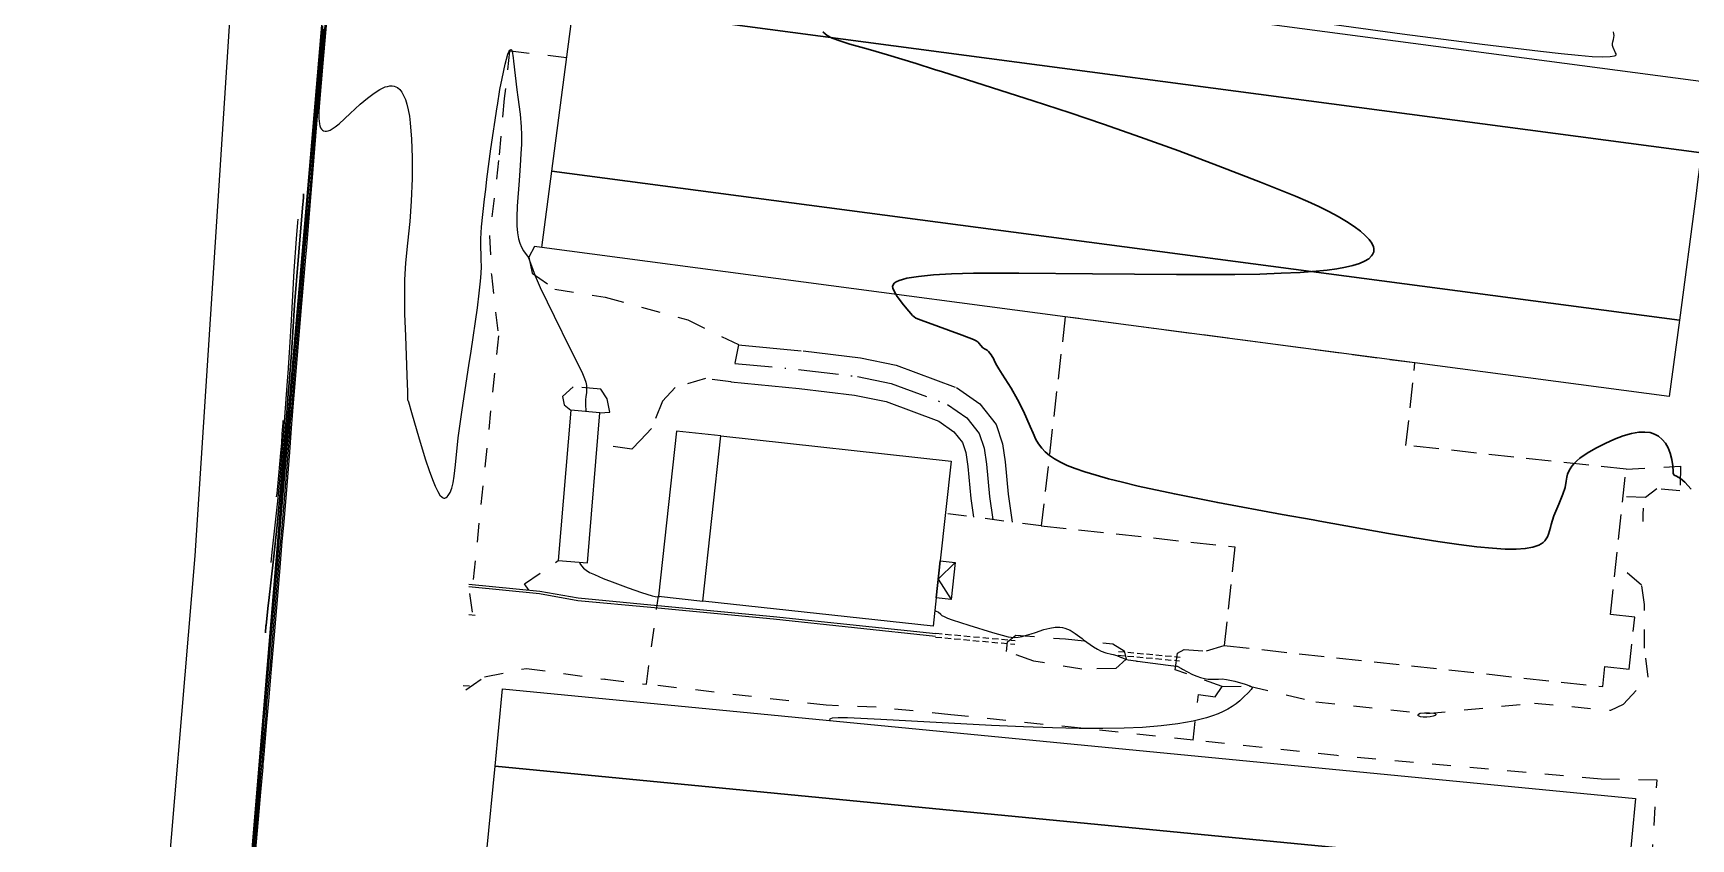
# Model space of a CAD drawing. Header units: metres. Extents: x 1233805 to 1234355, y 654698 to 655114.
# Drawn here: x 1233805.4 to 1233937.4, y 654830.4 to 654894.5 of the extents above; entities that cross this region are included whole.
import ezdxf

# ---------------------------------------------------------------- set-up
doc = ezdxf.new("R2010")
doc.units = ezdxf.units.M
for name, pattern in [('DASHED', [0.75, 0.5, -0.25]), ('ИИDash_15_15', [3, 1.5, -1.5]), ('ИИDash_20_10', [3, 2, -1]), ('ИИDash_50_20', [7, 5, -2]), ('ИИDashDot_30_20', [5, 3, -1, 0, -1])]:
    doc.linetypes.add(name, pattern=pattern)
for name, color, linetype, lineweight in [('ИИ_ГИДРОГРАФИЯ', 3, 'Continuous', 25), ('ИИ_ГОРИЗОНТАЛИ_ОСН', 32, 'Continuous', 25), ('ИИ_ГОРИЗОНТАЛИ_УТОЛЩ', 32, 'Continuous', 30), ('ИИ_ДОРОГИ_АД', 7, 'Continuous', 25), ('ИИ_ДОРОГИ_АД_ОСИ', 7, 'Continuous', 25), ('ИИ_ОГРАДЫ', 7, 'Continuous', 25), ('ИИ_СООРУЖЕНИЕ', 7, 'Continuous', 25), ('ИИ_СТРОЕНИЕ', 7, 'Continuous', 25), ('ИИ_ТЕПЛОТРАССА', 5, 'Continuous', 25)]:
    doc.layers.add(name, color=color, linetype=linetype, lineweight=lineweight)
doc.layers.add('Оформление точек', color=7, linetype='Continuous')

msp = doc.modelspace()

# ---------------------------------------------------------------- linework, layer by layer
at = {"layer": 'ИИ_ГИДРОГРАФИЯ'}
msp.add_lwpolyline([(1233846.09, 655078.81), (1233845.64, 655075.1), (1233842.82, 655049.48), (1233839.79, 655021.08), (1233836.39, 654988.74), (1233831.61, 654936.05), (1233829.36, 654910.12), (1233829.58, 654909.84), (1233827.33, 654883.69), (1233825.62, 654863.72), (1233820.43, 654801.54)], dxfattribs=at)
at = {"layer": 'ИИ_ГОРИЗОНТАЛИ_ОСН'}
for points, elevation in [([(1233828.91, 654897.6), (1233828.42, 654892.17), (1233828.15, 654889.03), (1233828.1, 654888.29), (1233828.1, 654887.75), (1233828.15, 654887.33), (1233828.19, 654887.16), (1233828.25, 654887.02), (1233828.32, 654886.9), (1233828.4, 654886.82), (1233828.49, 654886.76), (1233828.6, 654886.74), (1233828.72, 654886.74), (1233828.86, 654886.77), (1233829.01, 654886.83), (1233829.17, 654886.92), (1233829.42, 654887.09), (1233829.72, 654887.34), (1233830.61, 654888.15), (1233831.4, 654888.88), (1233831.99, 654889.38), (1233832.52, 654889.77), (1233832.98, 654890.06), (1233833.4, 654890.26), (1233833.59, 654890.31), (1233833.77, 654890.34), (1233833.94, 654890.35), (1233834.1, 654890.33), (1233834.24, 654890.28), (1233834.38, 654890.21), (1233834.55, 654890.06), (1233834.72, 654889.85), (1233834.86, 654889.58), (1233835, 654889.26), (1233835.12, 654888.88), (1233835.23, 654888.44), (1233835.32, 654887.95), (1233835.39, 654887.4), (1233835.5, 654886.12), (1233835.55, 654884.64), (1233835.54, 654882.97), (1233835.47, 654881.18), (1233835.35, 654879.56), (1233835.17, 654877.83), (1233835, 654876.25), (1233834.93, 654874.9), (1233834.92, 654873.69), (1233834.94, 654872.19), (1233835, 654870.42), (1233835.1, 654868.11), (1233835.13, 654867.29), (1233835.18, 654865.99), (1233835.18, 654865.39), (1233835.18, 654865.38), (1233835.2, 654865.31), (1233835.22, 654865.28), (1233835.24, 654865.2), (1233835.48, 654864.35), (1233836.09, 654862.26), (1233836.61, 654860.57), (1233836.89, 654859.72), (1233837.15, 654859.02), (1233837.37, 654858.47), (1233837.58, 654858.05), (1233837.75, 654857.77), (1233837.92, 654857.6), (1233838, 654857.55), (1233838.07, 654857.54), (1233838.15, 654857.54), (1233838.24, 654857.58), (1233838.33, 654857.64), (1233838.42, 654857.73), (1233838.58, 654857.98), (1233838.71, 654858.32), (1233838.81, 654858.74), (1233838.9, 654859.28), (1233838.99, 654860.19), (1233839.22, 654862.33), (1233839.53, 654864.57), (1233840.06, 654868.09), (1233840.24, 654869.24), (1233840.74, 654872.67), (1233840.89, 654873.85), (1233840.99, 654874.79), (1233841.04, 654875.41), (1233841.06, 654875.98), (1233841.05, 654876.51), (1233841.03, 654877.11), (1233841.02, 654877.29), (1233841.01, 654878.18), (1233841.06, 654879.14), (1233841.31, 654881.34), (1233841.41, 654882.09), (1233841.5, 654882.91), (1233841.81, 654885.33), (1233842.31, 654888.69), (1233842.32, 654888.74), (1233842.33, 654888.79), (1233842.54, 654890.06), (1233842.7, 654890.93), (1233842.95, 654892.09), (1233843.17, 654892.88), (1233843.25, 654893.07), (1233843.32, 654893.19), (1233843.39, 654893.25), (1233843.45, 654893.23), (1233843.49, 654893.19), (1233843.51, 654893.1), (1233843.58, 654892.59), (1233843.61, 654892.31), (1233843.89, 654890.03), (1233843.97, 654889.46), (1233844.14, 654888.1), (1233844.23, 654887.09), (1233844.25, 654886.44), (1233844.24, 654885.72), (1233844.21, 654884.93), (1233844.15, 654884), (1233844.06, 654882.82), (1233843.91, 654880.76), (1233843.88, 654879.91), (1233843.89, 654879.22), (1233843.93, 654878.64), (1233844.01, 654878.17), (1233844.11, 654877.84), (1233844.24, 654877.52), (1233844.4, 654877.23), (1233844.62, 654876.93), (1233844.63, 654876.92), (1233844.8, 654876.68), (1233844.8, 654876.68), (1233844.81, 654876.66), (1233844.9, 654876.46), (1233845.14, 654875.81), (1233845.16, 654875.74), (1233845.34, 654875.23), (1233845.75, 654874.31), (1233846.85, 654872.01), (1233848.11, 654869.47), (1233848.5, 654868.7), (1233849.12, 654867.44), (1233849.28, 654867.06), (1233849.37, 654866.75), (1233849.42, 654866.49), (1233849.44, 654866.22), (1233849.43, 654865.95), (1233849.39, 654865.6), (1233849.36, 654865.37), (1233849.35, 654864.98), (1233849.39, 654864.45), (1233849.39, 654864.42)], 1.5), ([(1233828.65, 654895.8), (1233828.32, 654892.02), (1233827.91, 654887.32), (1233827.54, 654882.74), (1233827.39, 654880.83), (1233827.12, 654877.54), (1233827.05, 654876.71), (1233826.74, 654873.02), (1233826.42, 654869.23), (1233826.18, 654866.33), (1233826.18, 654866.33), (1233826.07, 654865.11), (1233825.91, 654863.1), (1233825.76, 654861.19), (1233825.56, 654858.54), (1233825.32, 654855.64), (1233825.17, 654854.07), (1233825.08, 654853.05), (1233824.99, 654852.01), (1233824.99, 654851.98), (1233824.92, 654851.03), (1233824.73, 654848.83), (1233824.54, 654846.64), (1233824.3, 654843.91), (1233824.09, 654841.37), (1233824.04, 654840.84), (1233823.94, 654839.66), (1233823.84, 654838.43), (1233823.75, 654837.45), (1233823.75, 654837.45), (1233823.72, 654837.08), (1233823.71, 654836.91), (1233823.69, 654836.71), (1233823.69, 654836.71), (1233823.69, 654836.68)], 1), ([(1233906.46, 654895.59), (1233914.4, 654894.5), (1233920.77, 654893.67), (1233925.42, 654893.1), (1233927.07, 654892.92), (1233928.44, 654892.79), (1233929.55, 654892.7), (1233930.39, 654892.67), (1233930.97, 654892.68), (1233931.32, 654892.73), (1233931.41, 654892.77), (1233931.45, 654892.83), (1233931.46, 654892.9), (1233931.41, 654892.99), (1233931.41, 654892.99), (1233931.22, 654893.41), (1233931.17, 654893.57), (1233931.16, 654893.71), (1233931.18, 654893.85), (1233931.23, 654894.05), (1233931.29, 654894.35), (1233931.28, 654894.48), (1233931.25, 654894.64)], 2.5), ([(1233828.48, 654894.88), (1233828.21, 654891.86), (1233827.76, 654886.63), (1233827.49, 654883.27), (1233827.33, 654881.36), (1233827.07, 654878.28), (1233826.95, 654876.89), (1233826.7, 654873.89), (1233826.47, 654871.13), (1233826.15, 654867.37), (1233826.15, 654867.37), (1233825.95, 654864.95), (1233825.81, 654863.31), (1233825.77, 654862.69), (1233825.53, 654859.71), (1233825.18, 654855.5), (1233825, 654853.54), (1233824.97, 654853.21), (1233824.91, 654852.51), (1233824.91, 654852.5), (1233824.83, 654851.46), (1233824.57, 654848.38), (1233824.41, 654846.52), (1233824.22, 654844.22), (1233823.95, 654841.1), (1233823.88, 654840.2), (1233823.78, 654839.07), (1233823.7, 654838.13), (1233823.64, 654837.46), (1233823.61, 654837.1), (1233823.6, 654836.97), (1233823.6, 654836.95)], 0.5), ([(1233824.3, 654852.4), (1233824.4, 654853.23), (1233824.85, 654857.3), (1233825.06, 654859.51), (1233825.27, 654862.17), (1233825.59, 654866.49), (1233825.64, 654867.18), (1233825.66, 654867.48), (1233825.82, 654869.94), (1233825.92, 654871.69), (1233826.15, 654875.63), (1233826.33, 654878.17), (1233826.44, 654879.46), (1233826.44, 654879.46), (1233826.46, 654879.73)], 0.5), ([(1233824.74, 654857.62), (1233824.78, 654857.9), (1233824.93, 654859.33), (1233825.09, 654861.13), (1233825.15, 654861.9), (1233825.2, 654862.65), (1233825.24, 654863.24), (1233825.24, 654863.24), (1233825.26, 654863.52), (1233825.27, 654863.56), (1233825.27, 654863.67), (1233825.27, 654863.68), (1233825.28, 654863.7), (1233825.28, 654863.7)], 1), ([(1233848.89, 654852.42), (1233848.91, 654852.33), (1233849.03, 654852.13), (1233849.19, 654851.95), (1233849.4, 654851.79), (1233849.68, 654851.62), (1233850.06, 654851.44), (1233850.77, 654851.13), (1233851.69, 654850.78), (1233852.76, 654850.38), (1233853.81, 654850.01), (1233854.67, 654849.75), (1233854.91, 654849.69), (1233855.1, 654849.67), (1233855.25, 654849.7), (1233855.26, 654849.71)], 1.5), ([(1233877.17, 654848.59), (1233877.24, 654848.56), (1233877.47, 654848.45), (1233877.62, 654848.32), (1233877.64, 654848.3), (1233877.75, 654848.19), (1233877.92, 654848.1), (1233878.18, 654847.98), (1233878.57, 654847.84), (1233879.88, 654847.41), (1233881.76, 654846.84), (1233883.03, 654846.49), (1233883.03, 654846.49), (1233883.03, 654846.49), (1233883.27, 654846.45), (1233883.53, 654846.44), (1233883.83, 654846.47), (1233884.14, 654846.52), (1233884.48, 654846.61), (1233884.84, 654846.72), (1233885.21, 654846.84), (1233885.85, 654847.06), (1233886.34, 654847.19), (1233886.76, 654847.26), (1233887.14, 654847.26), (1233887.34, 654847.23), (1233887.54, 654847.18), (1233887.95, 654847.01), (1233888.37, 654846.76), (1233888.91, 654846.35), (1233889.03, 654846.26), (1233889.81, 654845.7), (1233890.13, 654845.5), (1233890.42, 654845.35), (1233890.79, 654845.21), (1233891.25, 654845.1), (1233891.39, 654845.07), (1233891.69, 654844.99), (1233891.98, 654844.88), (1233892.14, 654844.81), (1233892.37, 654844.7), (1233892.58, 654844.66), (1233893.2, 654844.57), (1233893.24, 654844.56), (1233893.33, 654844.55), (1233895.77, 654844.23), (1233896.42, 654844.16), (1233896.49, 654844.16), (1233896.84, 654843.97), (1233896.92, 654843.92), (1233897.71, 654843.5), (1233898.04, 654843.35), (1233898.34, 654843.25), (1233898.65, 654843.17), (1233898.96, 654843.13), (1233899.29, 654843.11), (1233899.63, 654843.12), (1233899.77, 654843.13), (1233900.07, 654843.15), (1233900.41, 654843.1), (1233901.07, 654842.95), (1233901.9, 654842.72), (1233902.28, 654842.6), (1233902.44, 654842.51), (1233902.47, 654842.47), (1233902.46, 654842.43), (1233902.38, 654842.29), (1233902.16, 654842.05), (1233901.78, 654841.68), (1233901.48, 654841.39), (1233901.18, 654841.16), (1233900.87, 654840.94), (1233900.53, 654840.74), (1233900.15, 654840.54), (1233899.74, 654840.36), (1233899.29, 654840.2), (1233898.82, 654840.04), (1233898.3, 654839.9), (1233897.75, 654839.77), (1233896.54, 654839.55), (1233895.2, 654839.39), (1233893.72, 654839.27), (1233892.25, 654839.21), (1233890.57, 654839.19), (1233888.67, 654839.19), (1233886.55, 654839.24), (1233884.25, 654839.31), (1233881.7, 654839.42), (1233875.32, 654839.77), (1233872.88, 654839.91), (1233870.23, 654840.03), (1233869.47, 654840.03), (1233869, 654840), (1233868.88, 654839.97), (1233868.81, 654839.93), (1233868.79, 654839.89), (1233868.83, 654839.83), (1233868.87, 654839.81)], 1.5), ([(1233823.52, 654835.99), (1233823.49, 654835.67), (1233823.31, 654833.46), (1233823.18, 654831.97), (1233822.89, 654828.68)], 0.5), ([(1233823.65, 654836.25), (1233823.64, 654836.11), (1233823.47, 654834.13), (1233823.28, 654831.97), (1233822.94, 654828.08)], 1), ([(1233823.6, 654836.95), (1233823.59, 654836.79), (1233823.53, 654836.15), (1233823.52, 654835.99)], 0.5), ([(1233823.69, 654836.68), (1233823.68, 654836.61), (1233823.66, 654836.32), (1233823.65, 654836.25)], 1)]:
    msp.add_lwpolyline(points, dxfattribs=dict(at, elevation=elevation))
at = {"layer": 'ИИ_ГОРИЗОНТАЛИ_ОСН', "elevation": 1.5}
for points in [[(1233850.89, 654843.11), (1233850.93, 654843.11), (1233850.93, 654843.13), (1233850.89, 654843.12), (1233850.89, 654843.11), (1233850.88, 654843.11), (1233850.89, 654843.11)], [(1233916.93, 654840.4), (1233917.06, 654840.35), (1233917.09, 654840.32), (1233917.09, 654840.29), (1233917.03, 654840.22), (1233916.87, 654840.16), (1233916.64, 654840.12), (1233916.36, 654840.1), (1233916.09, 654840.1), (1233915.88, 654840.13), (1233915.72, 654840.19), (1233915.68, 654840.23), (1233915.66, 654840.26), (1233915.67, 654840.3), (1233915.7, 654840.34), (1233915.83, 654840.4), (1233916.18, 654840.44), (1233916.59, 654840.44), (1233916.93, 654840.4)]]:
    msp.add_lwpolyline(points, close=True, dxfattribs=at)
at = {"layer": 'ИИ_ГОРИЗОНТАЛИ_УТОЛЩ'}
for points in [[(1233828.41, 654895.14), (1233828.31, 654894.04), (1233828.11, 654891.71), (1233827.61, 654885.93), (1233827.4, 654883.4), (1233827.27, 654881.89), (1233827.01, 654878.76), (1233826.86, 654877.08), (1233826.68, 654874.92), (1233826.52, 654873.02), (1233826.13, 654868.42), (1233826.13, 654868.42), (1233825.82, 654864.79), (1233825.72, 654863.52), (1233825.71, 654863.39), (1233825.5, 654860.89), (1233825.04, 654855.35), (1233824.87, 654853.43), (1233824.87, 654853.36), (1233824.84, 654853.02), (1233824.84, 654853.02), (1233824.75, 654851.89), (1233824.42, 654847.93), (1233824.29, 654846.43), (1233824.13, 654844.53), (1233823.81, 654840.77), (1233823.71, 654839.56), (1233823.62, 654838.48), (1233823.56, 654837.82), (1233823.53, 654837.47), (1233823.53, 654837.47), (1233823.52, 654837.29), (1233823.52, 654837.27), (1233823.51, 654837.23), (1233823.51, 654837.22)], [(1233823.89, 654847.34), (1233823.9, 654847.42), (1233824.07, 654848.98), (1233824.12, 654849.39), (1233824.5, 654852.68), (1233824.78, 654855.37), (1233825.08, 654858.52), (1233825.38, 654862.09), (1233825.58, 654864.68), (1233825.67, 654865.87), (1233825.74, 654866.7), (1233825.92, 654869.09), (1233826.03, 654870.73), (1233826.17, 654872.92), (1233826.51, 654877.12), (1233826.84, 654880.97), (1233826.84, 654880.97), (1233826.85, 654881.12), (1233826.88, 654881.52), (1233826.9, 654881.72), (1233826.9, 654881.73), (1233826.9, 654881.76)], [(1233823.85, 654846.81), (1233823.86, 654846.9), (1233823.89, 654847.26), (1233823.89, 654847.34)], [(1233823.51, 654837.22), (1233823.49, 654836.97), (1233823.41, 654835.97), (1233823.39, 654835.73)], [(1233823.39, 654835.73), (1233823.35, 654835.23), (1233823.14, 654832.79), (1233823.06, 654831.81), (1233822.84, 654829.28)]]:
    msp.add_lwpolyline(points, dxfattribs=at)
at = {"layer": 'ИИ_ГОРИЗОНТАЛИ_УТОЛЩ', "elevation": 2}
msp.add_lwpolyline([(1233868.27, 654894.66), (1233868.44, 654894.48), (1233868.61, 654894.36), (1233869.01, 654894.15), (1233869.61, 654893.93), (1233870.4, 654893.68), (1233871.57, 654893.36), (1233872.06, 654893.22), (1233873.4, 654892.83), (1233875.69, 654892.12), (1233877.16, 654891.66), (1233877.78, 654891.47), (1233885.01, 654889.17), (1233887.97, 654888.2), (1233890.61, 654887.31), (1233893.57, 654886.27), (1233896.61, 654885.17), (1233899.75, 654883.99), (1233903.13, 654882.68), (1233905.9, 654881.57), (1233906.9, 654881.14), (1233907.77, 654880.74), (1233908.57, 654880.34), (1233909.3, 654879.95), (1233909.96, 654879.56), (1233910.58, 654879.15), (1233911.08, 654878.78), (1233911.47, 654878.44), (1233911.78, 654878.12), (1233912, 654877.82), (1233912.12, 654877.54), (1233912.15, 654877.41), (1233912.16, 654877.28), (1233912.15, 654877.15), (1233912.11, 654877.03), (1233912.05, 654876.92), (1233911.97, 654876.81), (1233911.74, 654876.59), (1233911.41, 654876.4), (1233911, 654876.22), (1233910.49, 654876.06), (1233909.89, 654875.92), (1233909.2, 654875.79), (1233908.42, 654875.69), (1233907.55, 654875.59), (1233906.28, 654875.5), (1233904.78, 654875.43), (1233903.06, 654875.37), (1233901.08, 654875.34), (1233896.44, 654875.33), (1233889.75, 654875.39), (1233883.86, 654875.45), (1233880.26, 654875.43), (1233878.52, 654875.38), (1233877.06, 654875.3), (1233875.87, 654875.18), (1233874.96, 654875.03), (1233874.61, 654874.94), (1233874.33, 654874.85), (1233874.11, 654874.75), (1233873.95, 654874.63), (1233873.86, 654874.51), (1233873.82, 654874.38), (1233873.84, 654874.24), (1233873.91, 654874.06), (1233874.18, 654873.58), (1233874.53, 654873.13), (1233874.58, 654873.06), (1233874.82, 654872.77), (1233875.39, 654872.08), (1233875.52, 654871.95), (1233875.66, 654871.86), (1233876.3, 654871.61), (1233876.38, 654871.58), (1233879.35, 654870.51), (1233880.25, 654870.16), (1233880.47, 654870.06), (1233880.62, 654869.95), (1233880.72, 654869.84), (1233880.85, 654869.69), (1233881.01, 654869.5), (1233881.2, 654869.38), (1233881.35, 654869.3), (1233881.46, 654869.21), (1233881.67, 654868.95), (1233881.87, 654868.6), (1233881.91, 654868.5), (1233882.04, 654868.22), (1233882.27, 654867.83), (1233882.54, 654867.41), (1233883.25, 654866.28), (1233883.76, 654865.39), (1233884.23, 654864.46), (1233884.78, 654863.22), (1233885.01, 654862.69), (1233885.23, 654862.2), (1233885.44, 654861.84), (1233885.69, 654861.51), (1233885.97, 654861.21), (1233886.31, 654860.92), (1233886.72, 654860.65), (1233887.18, 654860.39), (1233887.72, 654860.14), (1233888.37, 654859.89), (1233889.13, 654859.62), (1233890.02, 654859.35), (1233891.02, 654859.07), (1233892.13, 654858.79), (1233893.37, 654858.49), (1233896.27, 654857.86), (1233899.71, 654857.18), (1233904.85, 654856.24), (1233907.32, 654855.79), (1233907.86, 654855.69), (1233913.32, 654854.71), (1233915.41, 654854.36), (1233917.25, 654854.07), (1233918.91, 654853.83), (1233920.35, 654853.66), (1233921.59, 654853.54), (1233922.61, 654853.47), (1233923.48, 654853.47), (1233924.21, 654853.52), (1233924.81, 654853.62), (1233925.06, 654853.7), (1233925.29, 654853.79), (1233925.47, 654853.89), (1233925.63, 654854.01), (1233925.77, 654854.14), (1233925.89, 654854.29), (1233925.99, 654854.46), (1233926.07, 654854.65), (1233926.22, 654855.18), (1233926.28, 654855.43), (1233926.5, 654856.12), (1233926.88, 654857.06), (1233927.2, 654857.85), (1233927.38, 654858.38), (1233927.47, 654858.89), (1233927.53, 654859.21), (1233927.59, 654859.45), (1233927.68, 654859.67), (1233927.78, 654859.87), (1233927.93, 654860.08), (1233928.1, 654860.28), (1233928.32, 654860.49), (1233928.57, 654860.7), (1233929.14, 654861.1), (1233929.83, 654861.51), (1233930.57, 654861.89), (1233931.32, 654862.23), (1233932.02, 654862.48), (1233932.67, 654862.67), (1233933.25, 654862.77), (1233933.75, 654862.79), (1233934.15, 654862.75), (1233934.51, 654862.63), (1233934.83, 654862.45), (1233935.12, 654862.21), (1233935.38, 654861.9), (1233935.59, 654861.53), (1233935.76, 654861.1), (1233935.9, 654860.61), (1233935.98, 654860.1), (1233935.99, 654859.66), (1233935.99, 654859.52), (1233936.01, 654859.45), (1233936.08, 654859.37), (1233936.26, 654859.28), (1233936.59, 654859.09), (1233936.92, 654858.81), (1233937.44, 654858.25)], dxfattribs=at)
at = {"layer": 'ИИ_ДОРОГИ_АД', "linetype": 'ИИDash_15_15'}
for points in [[(1233847.85, 654892.59), (1233843.3, 654893.11), (1233842.88, 654889.34), (1233842.43, 654884.4), (1233841.71, 654878.4), (1233841.85, 654875.31), (1233842.41, 654870.45), (1233840.36, 654850.63)], [(1233845.86, 654877.49), (1233845.3, 654877.57), (1233844.83, 654876.7), (1233845.09, 654875.44), (1233846.92, 654874.16), (1233850.93, 654873.53), (1233857.49, 654871.73), (1233861.55, 654869.74), (1233860.93, 654866.78), (1233858.91, 654867.05), (1233856.5, 654866.35), (1233855.49, 654865.26), (1233854.61, 654863.07), (1233853.72, 654862.15), (1233853.03, 654861.43), (1233850.29, 654861.83)], [(1233850.5, 654864.33), (1233851.3, 654864.38), (1233851.07, 654865.43), (1233850.56, 654866.2), (1233848.37, 654866.4), (1233847.51, 654865.63), (1233847.66, 654864.97), (1233848.18, 654864.52)], [(1233932.25, 654859.83), (1233936.59, 654860.07), (1233936.53, 654858.11), (1233934.69, 654858.28), (1233933.78, 654857.59), (1233932.01, 654857.63)], [(1233885.65, 654855.33), (1233878.01, 654856.3)], [(1233844.84, 654850.19), (1233844.5, 654850.72), (1233847.18, 654852.56)], [(1233900.08, 654842.54), (1233902.25, 654842.57), (1233907.54, 654841.32), (1233916.35, 654840.38), (1233924.94, 654841.22), (1233931.02, 654840.64), (1233932.03, 654841.12), (1233934.01, 654843.29), (1233933.71, 654845.58), (1233933.71, 654849.07), (1233933.48, 654850.61), (1233931.44, 654852.32)], [(1233840.34, 654848.45), (1233840.05, 654850.46)], [(1233854.2, 654842.71), (1233855.16, 654849.72)], [(1233900.08, 654842.54), (1233896.33, 654843.86), (1233896.5, 654845.2), (1233897.04, 654845.47), (1233898.81, 654845.37), (1233900.24, 654845.79)], [(1233839.82, 654842.27), (1233841.31, 654843.31), (1233844.64, 654843.98), (1233850.92, 654843.11), (1233854.2, 654842.71)], [(1233897.75, 654838.27), (1233878.45, 654840.29), (1233872.51, 654840.89), (1233868.53, 654841.04), (1233854.2, 654842.71)], [(1233897.75, 654838.27), (1233898.17, 654841.91), (1233899.5, 654841.71), (1233900.08, 654842.54)], [(1233939.27, 654819.93), (1233935.19, 654820.18), (1233935.88, 654828.26), (1233934.26, 654828.47), (1233934.72, 654835.07), (1233930.25, 654835.16), (1233909.21, 654837.03), (1233897.75, 654838.27)]]:
    msp.add_lwpolyline(points, dxfattribs=at)
at = {"layer": 'ИИ_ДОРОГИ_АД', "linetype": 'ИИDash_50_20'}
msp.add_lwpolyline([(1233861.55, 654869.74), (1233866.68, 654869.25), (1233871.27, 654868.69), (1233874.11, 654868.11), (1233878.9, 654866.34), (1233880.77, 654865.03), (1233882.06, 654863.4), (1233882.57, 654861.85), (1233882.79, 654860.42), (1233883.02, 654857.84), (1233883.34, 654855.62)], dxfattribs=at)
at = {"layer": 'ИИ_ДОРОГИ_АД'}
msp.add_lwpolyline([(1233860.93, 654866.78), (1233866.36, 654866.26), (1233870.78, 654865.73), (1233873.29, 654865.21), (1233877.5, 654863.65), (1233878.7, 654862.82), (1233879.38, 654861.96), (1233879.64, 654861.16), (1233879.81, 654860.06), (1233880.04, 654857.49), (1233880.25, 654856.01)], dxfattribs=at)
at = {"layer": 'ИИ_ДОРОГИ_АД', "linetype": 'ИИDash_15_15'}
msp.add_lwpolyline([(1233882.97, 654846.09), (1233883.63, 654846.62), (1233887.58, 654846.32), (1233891.37, 654845.93), (1233892.25, 654845.38), (1233892.41, 654844.7), (1233891.59, 654843.98), (1233888.88, 654843.91), (1233885.07, 654844.55), (1233882.9, 654845.33)], close=True, dxfattribs=at)
at = {"layer": 'ИИ_ДОРОГИ_АД_ОСИ', "linetype": 'ИИDashDot_30_20'}
msp.add_lwpolyline([(1233861.24, 654868.26), (1233866.52, 654867.75), (1233871.02, 654867.21), (1233873.7, 654866.66), (1233878.2, 654864.99), (1233879.73, 654863.93), (1233880.72, 654862.68), (1233881.11, 654861.51), (1233881.3, 654860.24), (1233881.53, 654857.67), (1233881.79, 654855.82)], dxfattribs=at)
at = {"layer": 'ИИ_ОГРАДЫ'}
for points in [[(1233840.07, 654848.26), (1233840.56, 654848.22)], [(1233839.6, 654842.62), (1233840.1, 654842.59)]]:
    msp.add_lwpolyline(points, dxfattribs=at)
at = {"layer": 'ИИ_СООРУЖЕНИЕ'}
for points in [[(1233877.23, 654846.52), (1233864.32, 654847.89), (1233854.55, 654848.82), (1233848.74, 654849.36), (1233845.68, 654849.91), (1233840.05, 654850.46)], [(1233877.25, 654846.72), (1233864.34, 654848.08), (1233854.56, 654849.02), (1233848.77, 654849.56), (1233845.7, 654850.11), (1233840.07, 654850.66)]]:
    msp.add_lwpolyline(points, dxfattribs=at)
at = {"layer": 'ИИ_СООРУЖЕНИЕ', "linetype": 'DASHED'}
for points in [[(1233877.23, 654846.47), (1233883.56, 654845.9)], [(1233877.26, 654846.77), (1233883.59, 654846.2)], [(1233891.8, 654845.33), (1233896.71, 654844.88)], [(1233891.78, 654845.03), (1233896.68, 654844.58)]]:
    msp.add_lwpolyline(points, dxfattribs=at)
at = {"layer": 'ИИ_СТРОЕНИЕ'}
for points in [[(1233848.42, 654896.91), (1233849.16, 654902.5), (1233938.99, 654890.62), (1233938.25, 654885.03), (1233848.42, 654896.91)], [(1233848.42, 654896.91), (1233938.25, 654885.03), (1233937.97, 654882.91), (1233937.79, 654881.58), (1233936.49, 654871.69), (1233846.66, 654883.57), (1233848.42, 654896.91)], [(1233936.49, 654871.69), (1233935.68, 654865.61), (1233915.42, 654868.29), (1233887.57, 654871.97), (1233845.86, 654877.49), (1233846.66, 654883.57), (1233936.49, 654871.69)], [(1233848.18, 654864.52), (1233847.18, 654852.56), (1233849.5, 654852.37), (1233850.5, 654864.33), (1233848.18, 654864.52)], [(1233860.14, 654862.48), (1233856.6, 654862.86), (1233855.16, 654849.72), (1233858.71, 654849.34), (1233860.14, 654862.48)], [(1233860.14, 654862.48), (1233878.47, 654860.48), (1233877.6, 654852.54), (1233877.28, 654849.6), (1233877.04, 654847.34), (1233858.71, 654849.34), (1233860.14, 654862.48)], [(1233878.79, 654852.41), (1233878.47, 654849.47), (1233877.28, 654849.6), (1233877.6, 654852.54), (1233878.79, 654852.41)], [(1233842.15, 654836.2), (1233842.74, 654842.34), (1233932.99, 654833.61), (1233932.4, 654827.47), (1233842.15, 654836.2)], [(1233842.15, 654836.2), (1233932.4, 654827.47), (1233931.1, 654813.99), (1233840.84, 654822.72), (1233842.15, 654836.2)]]:
    msp.add_lwpolyline(points, close=True, dxfattribs=at)
at = {"layer": 'ИИ_СТРОЕНИЕ', "linetype": 'ИИDash_20_10'}
msp.add_lwpolyline([(1233900.24, 654845.79), (1233930.38, 654842.53), (1233930.55, 654844.13), (1233932.48, 654843.92), (1233932.93, 654848.06), (1233931, 654848.27), (1233932.25, 654859.83), (1233914.71, 654861.73), (1233915.42, 654868.29), (1233887.57, 654871.97), (1233885.65, 654855.33), (1233901.09, 654853.65), (1233900.24, 654845.79)], close=True, dxfattribs=at)
msp.add_lwpolyline([(1233878.79, 654852.41), (1233877.44, 654851.07), (1233878.47, 654849.47)], dxfattribs=at)
at = {"layer": 'ИИ_ТЕПЛОТРАССА', "color": 7}
msp.add_lwpolyline([(1233933.61, 654856.72), (1233933.59, 654856.22), (1233933.57, 654855.67)], dxfattribs=at)
at = {"layer": 'Оформление точек', "color": 41}
msp.add_lwpolyline([(1234118.22, 655094.65), (1234087.6, 655090.37), (1234059.48, 655089.9), (1234043.42, 655091.71), (1234034.67, 655090.39), (1234028.24, 655086.88), (1234010.91, 655086.52), (1233982.67, 655082.29), (1233956.24, 655083.2), (1233946.66, 655081.45), (1233930.2, 655076.46), (1233877.22, 655076.53), (1233835.71, 655079.57), (1233829.43, 655025.75), (1233818.22, 654852.93), (1233807.51, 654725.36), (1233805.35, 654698.23), (1234024.62, 654701.92), (1234177.24, 654711.68)], dxfattribs=at)

doc.saveas('drawing.dxf')
